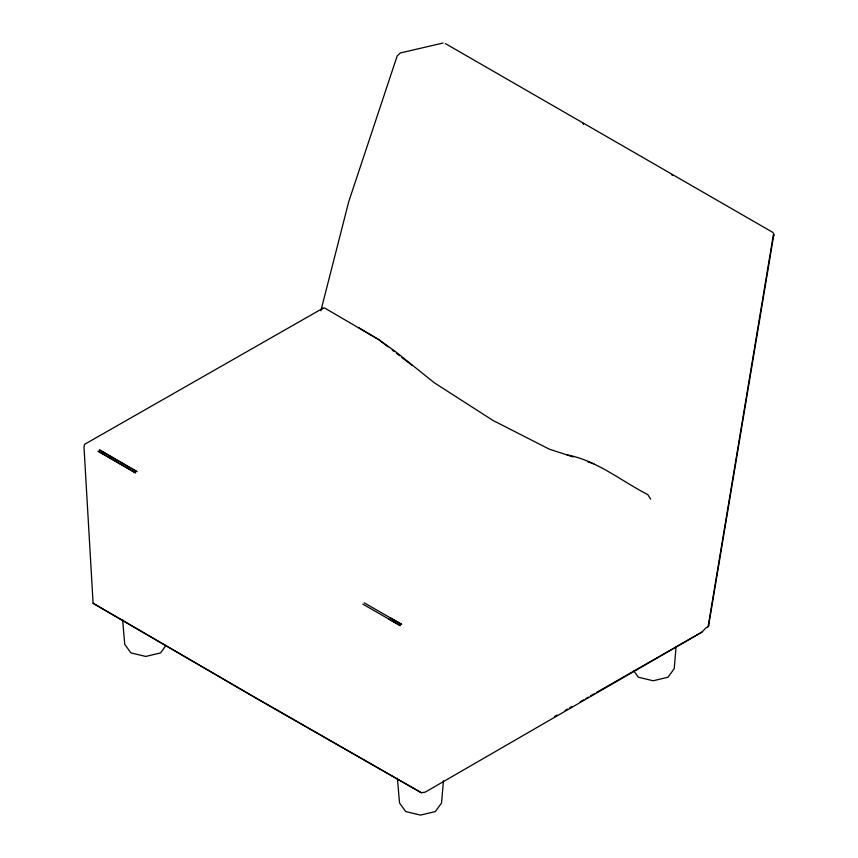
<?xml version="1.0" encoding="UTF-8"?>
<svg xmlns="http://www.w3.org/2000/svg" width="858" height="858" viewBox="0 0 858 858"><rect width="100%" height="100%" fill="white"/><g stroke="black" fill="none" stroke-linecap="round" stroke-linejoin="round"><path stroke-width="1.29" d="M773.744 235.8L774.002 234.17L772.811 232.379L445.356 43.576M443.447 780.834L441.548 802.97L435.403 811.55L420.538 815.1L405.684 811.55L399.528 802.97L397.404 778.238M676.115 646.514L674.216 668.639L668.06 677.219L653.206 680.769L638.341 677.219L633.73 670.784M708.118 626.662L773.444 234.331M708.601 625.847L773.755 235.06M320.86 310.8L348.745 201.641L397.168 55.985L400.321 52.971L443.114 43.018M165.991 645.388L160.607 652.895L145.742 656.445L130.888 652.895L124.732 644.315L122.619 619.583M573.23 456.939L549.388 449.206L493.007 420.463L434.245 382.732L395.334 351.48L378.743 339.618L324.538 307.947L322.919 308.247L84.524 444.369L83.998 447.168L93.093 603.292L256.757 698.519L421.31 792.738L425.182 792.149L701.962 632.099L705.952 627.82A4.526 2.617 0 0 0 708.601 624.989M321.653 309.223L322.919 308.247M554.676 716.398L556.992 715.068M565.111 710.424L567.438 709.094M569.755 707.764L572.072 706.445M580.19 701.79L583.665 699.806M585.993 698.476L588.309 697.146M590.626 695.817L594.111 693.832M596.428 692.503L701.962 632.099M567.138 454.912C597.104 460.553 621.224 481.059 647.779 494.573L650.664 499.195M587.837 461.819L593.918 463.846M421.31 792.738L256.757 698.519L93.093 603.292M364.232 602.831L401.737 624.399L390.208 617.739M362.795 604.107L400.3 625.675L388.76 619.015M358.966 327.831L378.743 339.618L388.095 346.846M392.256 350.064L394.337 351.673M396.417 353.281L399.528 355.695M401.608 357.303L412.001 365.336M444.294 42.9L444.294 42.9M111.014 456.553L99.474 449.892L137.033 471.653L111.014 456.553M109.567 457.829L98.037 451.169L135.585 472.94L109.567 457.829M672.608 175.482L672.039 174.7L672.608 175.482M583.451 124.024L582.904 123.252L583.451 124.024"/></g></svg>
